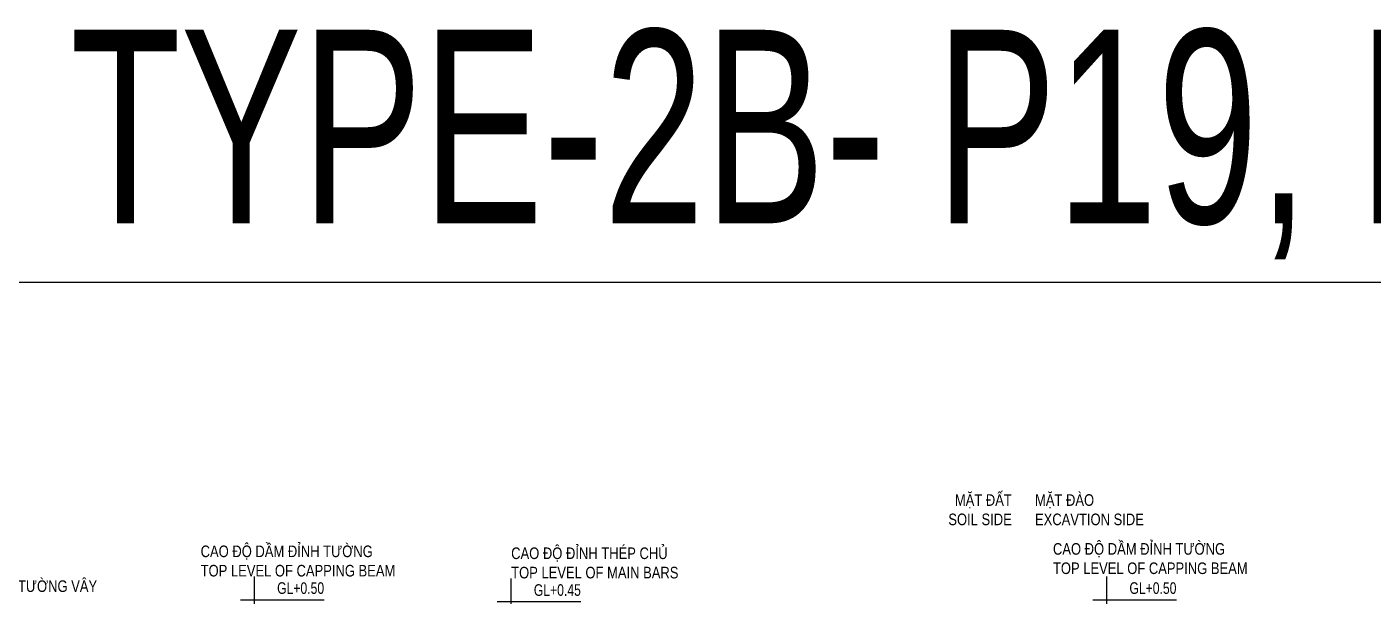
# Model space of a CAD drawing. Header units: millimetres. Extents: x 2746337 to 7547699, y -363432 to 15720.
# Drawn here: x 3076221 to 3111002, y 1014 to 15720 of the extents above; entities that cross this region are included whole.
import ezdxf
from ezdxf.enums import TextEntityAlignment as Align

# ---------------------------------------------------------------- set-up
doc = ezdxf.new("R2010")
doc.units = ezdxf.units.MM
doc.header["$LTSCALE"] = 1200
for name, color, linetype, lineweight in [('030_Label', 4, 'Continuous', 5), ('ENOTE', 2, 'Continuous', 15), ('LEADER', 8, 'Continuous', 9), ('TEXTVN', 2, 'Continuous', 20)]:
    doc.layers.add(name, color=color, linetype=linetype, lineweight=lineweight)
for name, color, linetype in [('CDC.02.DIM', 1, 'Continuous'), ('CDC.06.TEXT', 2, 'Continuous'), ('CDC.10.HATCH', 251, 'Continuous')]:
    doc.layers.add(name, color=color, linetype=linetype)
doc.styles.add('DB_Arial', font='arial.ttf', dxfattribs={"width": 0.8})
doc.styles.add('SMTEXT', font='arial.ttf', dxfattribs={"width": 0.75})
doc.styles.add('VNROMANS', font='VHAVAN.TTF', dxfattribs={"width": 0.8})

# ---------------------------------------------------------------- blocks, each defined once
blk = doc.blocks.new('tag_cd')
at = {"layer": 'CDC.10.HATCH'}
blk.add_hatch(color=256, dxfattribs=at).paths.add_polyline_path([(180, 240), (420, 0), (420, 240)])
at = {"layer": 'CDC.02.DIM'}
for points in [[(420, 240), (420, 0), (660, 240), (180, 240), (420, 0), (420, 1020)], [(60, 420), (2220, 420)], [(0, 0), (840, 0)]]:
    blk.add_lwpolyline(points, dxfattribs=at)
at = {"layer": 'CDC.06.TEXT', "ltscale": 0.5, "style": 'SMTEXT', "width": 0.75}
blk.add_attdef('CD', text='', height=300, dxfattribs=at).set_placement((2220, 570), align=Align.RIGHT)

msp = doc.modelspace()

# ---------------------------------------------------------------- linework, layer by layer
msp.add_lwpolyline([(3053834.1, 9128.3), (3147351.4, 9128.3), (3147351.4, -68024), (3053834.1, -68024)], close=True)
at = {"layer": 'LEADER', "lineweight": 20}
for points in [[(3099167.1, 2645.6, 0, 150, 0), (3099667.1, 2645.6, 0, 0, 0), (3101667.1, 2645.6, 0, 0, 0)], [(3104767.1, 2645.6, 0, 150, 0), (3104267.1, 2645.6, 0, 0, 0), (3102267.1, 2645.6, 0, 0, 0)]]:
    msp.add_lwpolyline(points, format="xyseb", dxfattribs=at)

# ---------------------------------------------------------------- block references
at = {"layer": 'ENOTE'}
for p, values in [((3081679.9, 500), {'CD': 'GL+0.50'}), ((3088312.8, 450), {'CD': 'GL+0.45'}), ((3103701.2, 500), {'CD': 'GL+0.50'})]:
    msp.add_blockref('tag_cd', p, dxfattribs=at).add_auto_attribs(values)

# ---------------------------------------------------------------- texts
at = {"layer": '030_Label', "style": 'VNROMANS', "width": 0.7}
msp.add_text('type-2b- p19, p20', height=5000, dxfattribs=at).set_placement((3098149.3, 13145.4), align=Align.MIDDLE_CENTER)
at = {"layer": 'TEXTVN', "style": 'DB_Arial', "width": 0.8}
for s, p in [('MẶT ĐẤT', (3101667.1, 3345.6)), ('SOIL SIDE', (3101667.1, 2845.6))]:
    msp.add_text(s, height=300, dxfattribs=at).set_placement(p, align=Align.RIGHT)
for s, p in [('MẶT ĐÀO', (3102267.1, 3345.6)), ('EXCAVTION SIDE', (3102267.1, 2845.6)), ('CAO ĐỘ DẦM ĐỈNH TƯỜNG', (3102730.8, 2082.8)), ('CAO ĐỘ DẦM ĐỈNH TƯỜNG', (3080709.5, 2020)), ('CAO ĐỘ ĐỈNH THÉP CHỦ', (3088732.8, 1970)), ('TOP LEVEL OF CAPPING BEAM', (3080709.5, 1520)), ('TOP LEVEL OF MAIN BARS', (3088732.8, 1470)), ('TOP LEVEL OF CAPPING BEAM', (3102730.8, 1582.8)), ('CAO ĐỘ ĐỈNH TƯỜNG VÂY', (3073662.1, 1120))]:
    msp.add_text(s, height=300, dxfattribs=at).set_placement(p)

doc.saveas('drawing.dxf')
